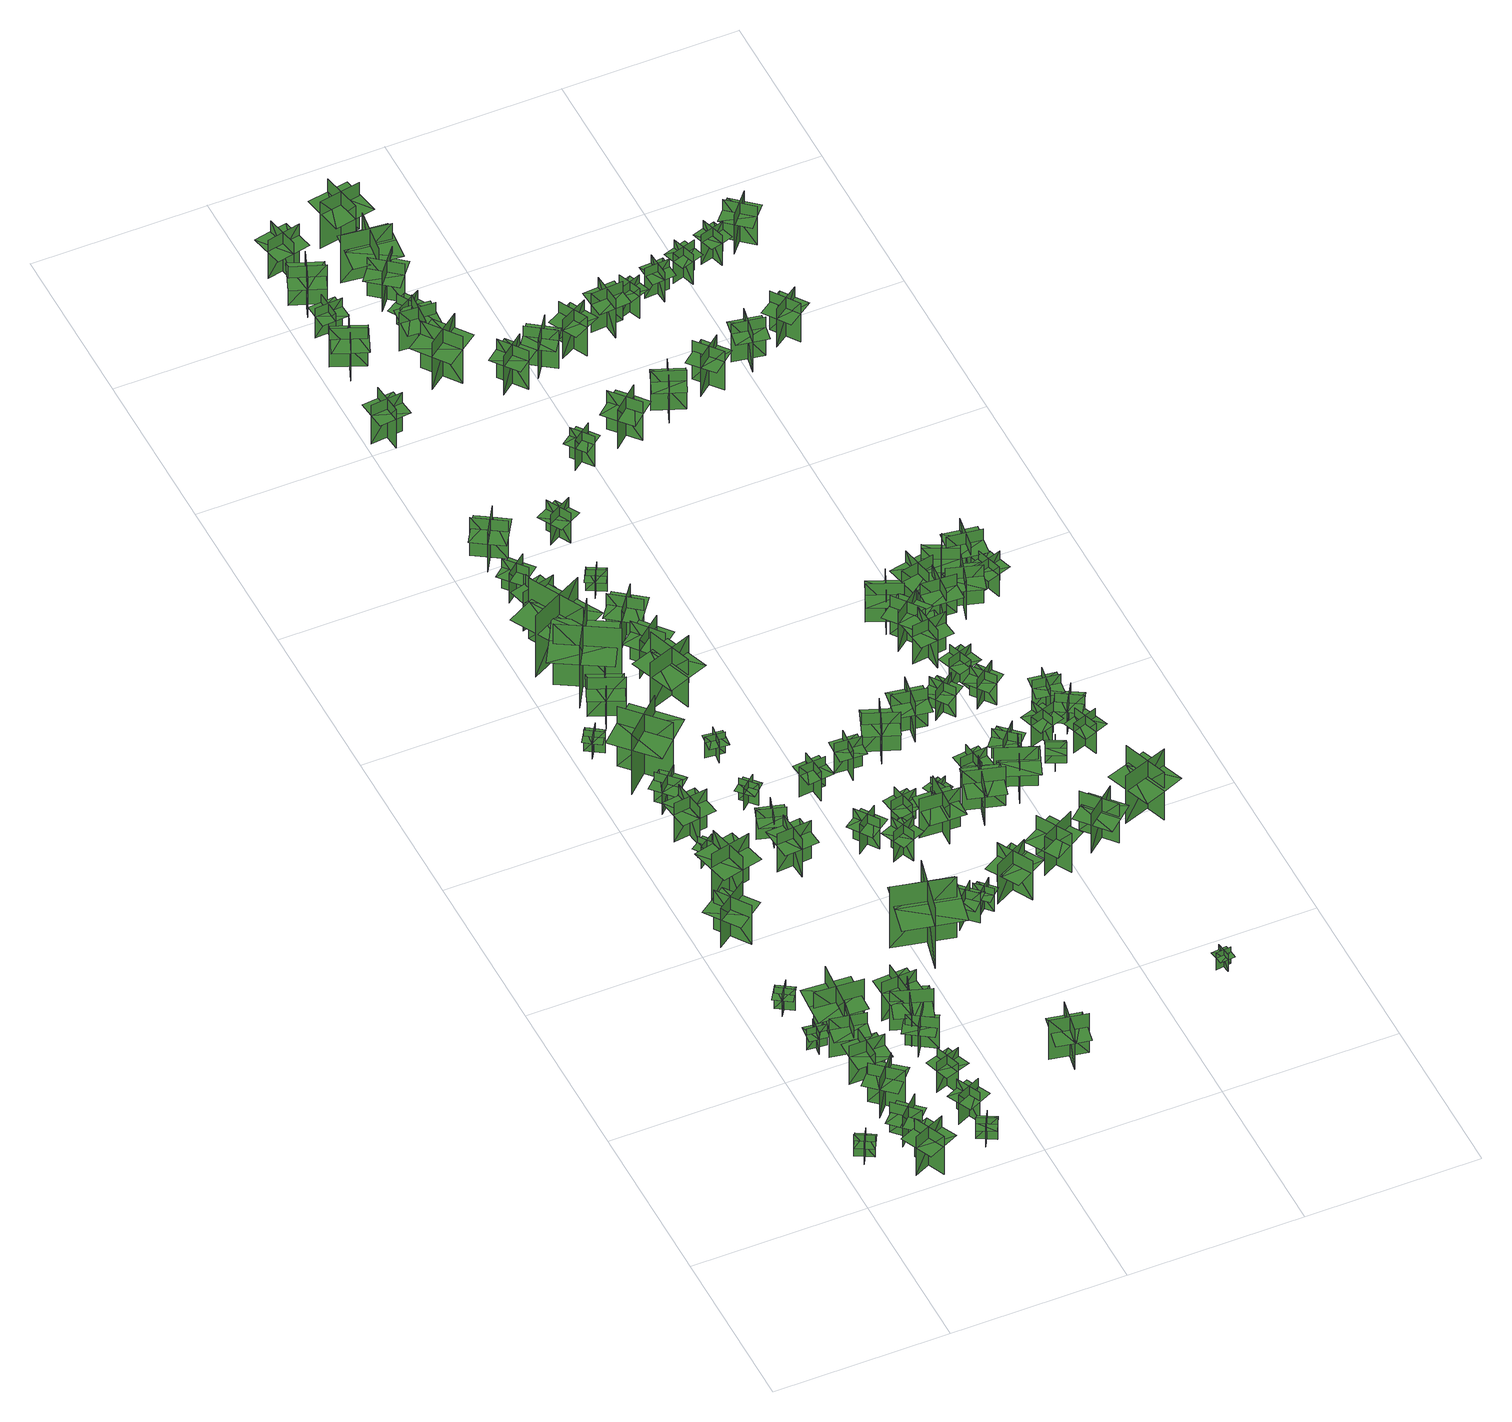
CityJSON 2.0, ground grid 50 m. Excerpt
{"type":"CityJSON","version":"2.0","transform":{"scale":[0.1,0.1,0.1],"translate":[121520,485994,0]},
"CityObjects":{
"tree1":{"type":"SolitaryVegetationObject","geometry":[{"type":"MultiSurface","lod":"1","boundaries":[[[0,1,2]],[[0,2,3]],[[4,5,6]],[[4,6,7]],[[8,9,10]],[[8,10,11]],[[8,11,12]],[[8,12,13]]]}]},
"tree2":{"type":"SolitaryVegetationObject","geometry":[{"type":"MultiSurface","lod":"1","boundaries":[[[14,15,16]],[[14,16,17]],[[18,19,20]],[[18,20,21]],[[22,23,24]],[[22,24,25]],[[22,25,26]],[[22,26,27]]]}]},
"tree3":{"type":"SolitaryVegetationObject","geometry":[{"type":"MultiSurface","lod":"1","boundaries":[[[28,29,30]],[[28,30,31]],[[32,33,34]],[[32,34,35]],[[36,37,38]],[[36,38,39]],[[36,39,40]],[[36,40,41]]]}]},
"tree4":{"type":"SolitaryVegetationObject","geometry":[{"type":"MultiSurface","lod":"1","boundaries":[[[42,43,44]],[[42,44,45]],[[46,47,48]],[[46,48,49]],[[50,51,52]],[[50,52,53]],[[50,53,54]],[[50,54,55]]]}]},
"tree5":{"type":"SolitaryVegetationObject","geometry":[{"type":"MultiSurface","lod":"1","boundaries":[[[56,57,58]],[[56,58,59]],[[60,61,62]],[[60,62,63]],[[64,65,66]],[[64,66,67]],[[64,67,68]],[[64,68,69]]]}]},
"tree6":{"type":"SolitaryVegetationObject","geometry":[{"type":"MultiSurface","lod":"1","boundaries":[[[70,71,72]],[[70,72,73]],[[74,75,76]],[[74,76,77]],[[78,79,80]],[[78,80,81]],[[78,81,82]],[[78,82,83]]]}]},
"tree7":{"type":"SolitaryVegetationObject","geometry":[{"type":"MultiSurface","lod":"1","boundaries":[[[84,85,86]],[[84,86,87]],[[88,89,90]],[[88,90,91]],[[92,93,94]],[[92,94,95]],[[92,95,96]],[[92,96,97]]]}]},
"tree8":{"type":"SolitaryVegetationObject","geometry":[{"type":"MultiSurface","lod":"1","boundaries":[[[98,99,100]],[[98,100,101]],[[102,103,104]],[[102,104,105]],[[106,107,108]],[[106,108,109]],[[106,109,110]],[[106,110,111]]]}]},
"tree9":{"type":"SolitaryVegetationObject","geometry":[{"type":"MultiSurface","lod":"1","boundaries":[[[112,113,114]],[[112,114,115]],[[116,117,118]],[[116,118,119]],[[120,121,122]],[[120,122,123]],[[120,123,124]],[[120,124,125]]]}]},
"tree10":{"type":"SolitaryVegetationObject","geometry":[{"type":"MultiSurface","lod":"1","boundaries":[[[126,127,128]],[[126,128,129]],[[130,131,132]],[[130,132,133]],[[134,135,136]],[[134,136,137]],[[134,137,138]],[[134,138,139]]]}]},
"tree11":{"type":"SolitaryVegetationObject","geometry":[{"type":"MultiSurface","lod":"1","boundaries":[[[140,141,142]],[[140,142,143]],[[144,145,146]],[[144,146,147]],[[148,149,150]],[[148,150,151]],[[148,151,152]],[[148,152,153]]]}]},
"tree12":{"type":"SolitaryVegetationObject","geometry":[{"type":"MultiSurface","lod":"1","boundaries":[[[154,155,156]],[[154,156,157]],[[158,159,160]],[[158,160,161]],[[162,163,164]],[[162,164,165]],[[162,165,166]],[[162,166,167]]]}]},
"tree13":{"type":"SolitaryVegetationObject","geometry":[{"type":"MultiSurface","lod":"1","boundaries":[[[168,169,170]],[[168,170,171]],[[172,173,174]],[[172,174,175]],[[176,177,178]],[[176,178,179]],[[176,179,180]],[[176,180,181]]]}]},
"tree14":{"type":"SolitaryVegetationObject","geometry":[{"type":"MultiSurface","lod":"1","boundaries":[[[182,183,184]],[[182,184,185]],[[186,187,188]],[[186,188,189]],[[190,191,192]],[[190,192,193]],[[190,193,194]],[[190,194,195]]]}]},
"tree15":{"type":"SolitaryVegetationObject","geometry":[{"type":"MultiSurface","lod":"1","boundaries":[[[196,197,198]],[[196,198,199]],[[200,201,202]],[[200,202,203]],[[204,205,206]],[[204,206,207]],[[204,207,208]],[[204,208,209]]]}]},
"tree16":{"type":"SolitaryVegetationObject","geometry":[{"type":"MultiSurface","lod":"1","boundaries":[[[210,211,212]],[[210,212,213]],[[214,215,216]],[[214,216,217]],[[218,219,220]],[[218,220,221]],[[218,221,222]],[[218,222,223]]]}]},
"tree17":{"type":"SolitaryVegetationObject","geometry":[{"type":"MultiSurface","lod":"1","boundaries":[[[224,225,226]],[[224,226,227]],[[228,229,230]],[[228,230,231]],[[232,233,234]],[[232,234,235]],[[232,235,236]],[[232,236,237]]]}]},
"tree18":{"type":"SolitaryVegetationObject","geometry":[{"type":"MultiSurface","lod":"1","boundaries":[[[238,239,240]],[[238,240,241]],[[242,243,244]],[[242,244,245]],[[246,247,248]],[[246,248,249]],[[246,249,250]],[[246,250,251]]]}]},
"tree19":{"type":"SolitaryVegetationObject","geometry":[{"type":"MultiSurface","lod":"1","boundaries":[[[252,253,254]],[[252,254,255]],[[256,257,258]],[[256,258,259]],[[260,261,262]],[[260,262,263]],[[260,263,264]],[[260,264,265]]]}]},
"tree20":{"type":"SolitaryVegetationObject","geometry":[{"type":"MultiSurface","lod":"1","boundaries":[[[266,267,268]],[[266,268,269]],[[270,271,272]],[[270,272,273]],[[274,275,276]],[[274,276,277]],[[274,277,278]],[[274,278,279]]]}]},
"tree21":{"type":"SolitaryVegetationObject","geometry":[{"type":"MultiSurface","lod":"1","boundaries":[[[280,281,282]],[[280,282,283]],[[284,285,286]],[[284,286,287]],[[288,289,290]],[[288,290,291]],[[288,291,292]],[[288,292,293]]]}]},
"tree22":{"type":"SolitaryVegetationObject","geometry":[{"type":"MultiSurface","lod":"1","boundaries":[[[294,295,296]],[[294,296,297]],[[298,299,300]],[[298,300,301]],[[302,303,304]],[[302,304,305]],[[302,305,306]],[[302,306,307]]]}]},
"tree23":{"type":"SolitaryVegetationObject","geometry":[{"type":"MultiSurface","lod":"1","boundaries":[[[308,309,310]],[[308,310,311]],[[312,313,314]],[[312,314,315]],[[316,317,318]],[[316,318,319]],[[316,319,320]],[[316,320,321]]]}]},
"tree24":{"type":"SolitaryVegetationObject","geometry":[{"type":"MultiSurface","lod":"1","boundaries":[[[322,323,324]],[[322,324,325]],[[326,327,328]],[[326,328,329]],[[330,331,332]],[[330,332,333]],[[330,333,334]],[[330,334,335]]]}]},
"tree25":{"type":"SolitaryVegetationObject","geometry":[{"type":"MultiSurface","lod":"1","boundaries":[[[336,337,338]],[[336,338,339]],[[340,341,342]],[[340,342,343]],[[344,345,346]],[[344,346,347]],[[344,347,348]],[[344,348,349]]]}]},
"tree26":{"type":"SolitaryVegetationObject","geometry":[{"type":"MultiSurface","lod":"1","boundaries":[[[350,351,352]],[[350,352,353]],[[354,355,356]],[[354,356,357]],[[358,359,360]],[[358,360,361]],[[358,361,362]],[[358,362,363]]]}]},
"tree27":{"type":"SolitaryVegetationObject","geometry":[{"type":"MultiSurface","lod":"1","boundaries":[[[364,365,366]],[[364,366,367]],[[368,369,370]],[[368,370,371]],[[372,373,374]],[[372,374,375]],[[372,375,376]],[[372,376,377]]]}]},
"tree28":{"type":"SolitaryVegetationObject","geometry":[{"type":"MultiSurface","lod":"1","boundaries":[[[378,379,380]],[[378,380,381]],[[382,383,384]],[[382,384,385]],[[386,387,388]],[[386,388,389]],[[386,389,390]],[[386,390,391]]]}]},
"tree29":{"type":"SolitaryVegetationObject","geometry":[{"type":"MultiSurface","lod":"1","boundaries":[[[392,393,394]],[[392,394,395]],[[396,397,398]],[[396,398,399]],[[400,401,402]],[[400,402,403]],[[400,403,404]],[[400,404,405]]]}]},
"tree30":{"type":"SolitaryVegetationObject","geometry":[{"type":"MultiSurface","lod":"1","boundaries":[[[406,407,408]],[[406,408,409]],[[410,411,412]],[[410,412,413]],[[414,415,416]],[[414,416,417]],[[414,415,418]],[[414,418,419]]]}]},
"tree31":{"type":"SolitaryVegetationObject","geometry":[{"type":"MultiSurface","lod":"1","boundaries":[[[420,421,422]],[[420,422,423]],[[424,425,426]],[[424,426,427]],[[428,429,430]],[[428,430,431]],[[428,431,432]],[[428,432,433]]]}]},
"tree32":{"type":"SolitaryVegetationObject","geometry":[{"type":"MultiSurface","lod":"1","boundaries":[[[434,435,436]],[[434,436,437]],[[438,439,440]],[[438,440,441]],[[442,443,444]],[[442,444,445]],[[442,445,446]],[[442,446,447]]]}]},
"tree33":{"type":"SolitaryVegetationObject","geometry":[{"type":"MultiSurface","lod":"1","boundaries":[[[448,449,450]],[[448,450,451]],[[452,453,454]],[[452,454,455]],[[456,457,458]],[[456,458,459]],[[456,459,460]],[[456,460,461]]]}]},
"tree34":{"type":"SolitaryVegetationObject","geometry":[{"type":"MultiSurface","lod":"1","boundaries":[[[462,463,464]],[[462,464,465]],[[466,467,468]],[[466,468,469]],[[470,471,472]],[[470,472,473]],[[470,473,474]],[[470,474,475]]]}]},
"tree35":{"type":"SolitaryVegetationObject","geometry":[{"type":"MultiSurface","lod":"1","boundaries":[[[476,477,478]],[[476,478,479]],[[480,481,482]],[[480,482,483]],[[484,485,486]],[[484,486,487]],[[484,487,488]],[[484,488,489]]]}]},
"tree36":{"type":"SolitaryVegetationObject","geometry":[{"type":"MultiSurface","lod":"1","boundaries":[[[490,491,492]],[[490,492,493]],[[494,495,496]],[[494,496,497]],[[498,499,500]],[[498,500,501]],[[498,501,502]],[[498,502,503]]]}]},
"tree37":{"type":"SolitaryVegetationObject","geometry":[{"type":"MultiSurface","lod":"1","boundaries":[[[504,505,506]],[[504,506,507]],[[508,509,510]],[[508,510,511]],[[512,513,514]],[[512,514,515]],[[512,515,516]],[[512,516,517]]]}]},
"tree38":{"type":"SolitaryVegetationObject","geometry":[{"type":"MultiSurface","lod":"1","boundaries":[[[518,519,520]],[[518,520,521]],[[522,523,524]],[[522,524,525]],[[526,527,528]],[[526,528,529]],[[526,529,530]],[[526,530,531]]]}]},
"tree39":{"type":"SolitaryVegetationObject","geometry":[{"type":"MultiSurface","lod":"1","boundaries":[[[532,533,534]],[[532,534,535]],[[536,537,538]],[[536,538,539]],[[540,541,542]],[[540,542,543]],[[540,543,544]],[[540,544,545]]]}]},
"tree40":{"type":"SolitaryVegetationObject","geometry":[{"type":"MultiSurface","lod":"1","boundaries":[[[546,547,548]],[[546,548,549]],[[550,551,552]],[[550,552,553]],[[554,555,556]],[[554,556,557]],[[554,557,558]],[[554,558,559]]]}]},
"tree41":{"type":"SolitaryVegetationObject","geometry":[{"type":"MultiSurface","lod":"1","boundaries":[[[560,561,562]],[[560,562,563]],[[564,565,566]],[[564,566,567]],[[568,569,570]],[[568,570,571]],[[568,571,572]],[[568,572,573]]]}]},
"tree42":{"type":"SolitaryVegetationObject","geometry":[{"type":"MultiSurface","lod":"1","boundaries":[[[574,575,576]],[[574,576,577]],[[578,579,580]],[[578,580,581]],[[582,583,584]],[[582,584,585]],[[582,585,586]],[[582,586,587]]]}]},
"tree43":{"type":"SolitaryVegetationObject","geometry":[{"type":"MultiSurface","lod":"1","boundaries":[[[588,589,590]],[[588,590,591]],[[592,593,594]],[[592,594,595]],[[596,597,598]],[[596,598,599]],[[596,599,600]],[[596,600,601]]]}]},
"tree44":{"type":"SolitaryVegetationObject","geometry":[{"type":"MultiSurface","lod":"1","boundaries":[[[602,603,604]],[[602,604,605]],[[606,607,608]],[[606,608,609]],[[610,611,612]],[[610,612,613]],[[610,613,614]],[[610,614,615]]]}]},
"tree45":{"type":"SolitaryVegetationObject","geometry":[{"type":"MultiSurface","lod":"1","boundaries":[[[616,617,618]],[[616,618,619]],[[620,621,622]],[[620,622,623]],[[624,625,626]],[[624,626,627]],[[624,627,628]],[[624,628,629]]]}]},
"tree46":{"type":"SolitaryVegetationObject","geometry":[{"type":"MultiSurface","lod":"1","boundaries":[[[630,631,632]],[[630,632,633]],[[634,635,636]],[[634,636,637]],[[638,639,640]],[[638,640,641]],[[638,641,642]],[[638,642,643]]]}]},
"tree47":{"type":"SolitaryVegetationObject","geometry":[{"type":"MultiSurface","lod":"1","boundaries":[[[644,645,646]],[[644,646,647]],[[648,649,650]],[[648,650,651]],[[652,653,654]],[[652,654,655]],[[652,655,656]],[[652,656,657]]]}]},
"tree48":{"type":"SolitaryVegetationObject","geometry":[{"type":"MultiSurface","lod":"1","boundaries":[[[658,659,660]],[[658,660,661]],[[662,663,664]],[[662,664,665]],[[666,667,668]],[[666,668,669]],[[666,669,670]],[[666,670,671]]]}]},
"tree49":{"type":"SolitaryVegetationObject","geometry":[{"type":"MultiSurface","lod":"1","boundaries":[[[672,673,674]],[[672,674,675]],[[676,677,678]],[[676,678,679]],[[680,681,682]],[[680,682,683]],[[680,683,684]],[[680,684,685]]]}]},
"tree50":{"type":"SolitaryVegetationObject","geometry":[{"type":"MultiSurface","lod":"1","boundaries":[[[686,687,688]],[[686,688,689]],[[690,691,692]],[[690,692,693]],[[694,695,696]],[[694,696,697]],[[694,697,698]],[[694,698,699]]]}]},
"tree51":{"type":"SolitaryVegetationObject","geometry":[{"type":"MultiSurface","lod":"1","boundaries":[[[700,701,702]],[[700,702,703]],[[704,705,706]],[[704,706,707]],[[708,709,710]],[[708,710,711]],[[708,711,712]],[[708,712,713]]]}]},
"tree52":{"type":"SolitaryVegetationObject","geometry":[{"type":"MultiSurface","lod":"1","boundaries":[[[714,715,716]],[[714,716,717]],[[718,719,720]],[[718,720,721]],[[722,723,724]],[[722,724,725]],[[722,725,726]],[[722,726,727]]]}]},
"tree53":{"type":"SolitaryVegetationObject","geometry":[{"type":"MultiSurface","lod":"1","boundaries":[[[728,729,730]],[[728,730,731]],[[732,733,734]],[[732,734,735]],[[736,737,738]],[[736,738,739]],[[736,739,740]],[[736,740,741]]]}]},
"tree54":{"type":"SolitaryVegetationObject","geometry":[{"type":"MultiSurface","lod":"1","boundaries":[[[742,743,744]],[[742,744,745]],[[746,747,748]],[[746,748,749]],[[750,751,752]],[[750,752,753]],[[750,753,754]],[[750,754,755]]]}]},
"tree55":{"type":"SolitaryVegetationObject","geometry":[{"type":"MultiSurface","lod":"1","boundaries":[[[756,757,758]],[[756,758,759]],[[760,761,762]],[[760,762,763]],[[764,765,766]],[[764,766,767]],[[764,767,768]],[[764,768,769]]]}]},
"tree56":{"type":"SolitaryVegetationObject","geometry":[{"type":"MultiSurface","lod":"1","boundaries":[[[770,771,772]],[[770,772,773]],[[774,775,776]],[[774,776,777]],[[778,779,780]],[[778,780,781]],[[778,781,782]],[[778,782,783]]]}]},
"tree57":{"type":"SolitaryVegetationObject","geometry":[{"type":"MultiSurface","lod":"1","boundaries":[[[784,785,786]],[[784,786,787]],[[788,789,790]],[[788,790,791]],[[792,793,794]],[[792,794,795]],[[792,795,796]],[[792,796,797]]]}]},
"tree58":{"type":"SolitaryVegetationObject","geometry":[{"type":"MultiSurface","lod":"1","boundaries":[[[798,799,800]],[[798,800,801]],[[802,803,804]],[[802,804,805]],[[806,807,808]],[[806,808,809]],[[806,809,810]],[[806,810,811]]]}]},
"tree59":{"type":"SolitaryVegetationObject","geometry":[{"type":"MultiSurface","lod":"1","boundaries":[[[812,813,814]],[[812,814,815]],[[816,817,818]],[[816,818,819]],[[820,821,822]],[[820,822,823]],[[820,823,824]],[[820,824,825]]]}]},
"tree60":{"type":"SolitaryVegetationObject","geometry":[{"type":"MultiSurface","lod":"1","boundaries":[[[826,827,828]],[[826,828,829]],[[830,831,832]],[[830,832,833]],[[834,835,836]],[[834,836,837]],[[834,837,838]],[[834,838,839]]]}]},
"tree61":{"type":"SolitaryVegetationObject","geometry":[{"type":"MultiSurface","lod":"1","boundaries":[[[840,841,842]],[[840,842,843]],[[844,845,846]],[[844,846,847]],[[848,849,850]],[[848,850,851]],[[848,851,852]],[[848,852,853]]]}]},
"tree62":{"type":"SolitaryVegetationObject","geometry":[{"type":"MultiSurface","lod":"1","boundaries":[[[854,855,856]],[[854,856,857]],[[858,859,860]],[[858,860,861]],[[862,863,864]],[[862,864,865]],[[862,865,866]],[[862,866,867]]]}]},
"tree63":{"type":"SolitaryVegetationObject","geometry":[{"type":"MultiSurface","lod":"1","boundaries":[[[868,869,870]],[[868,870,871]],[[872,873,874]],[[872,874,875]],[[876,877,878]],[[876,878,879]],[[876,879,880]],[[876,880,881]]]}]},
"tree64":{"type":"SolitaryVegetationObject","geometry":[{"type":"MultiSurface","lod":"1","boundaries":[[[882,883,884]],[[882,884,885]],[[886,887,888]],[[886,888,889]],[[890,891,892]],[[890,892,893]],[[890,893,894]],[[890,894,895]]]}]},
"tree65":{"type":"SolitaryVegetationObject","geometry":[{"type":"MultiSurface","lod":"1","boundaries":[[[896,897,898]],[[896,898,899]],[[900,901,902]],[[900,902,903]],[[904,905,906]],[[904,906,907]],[[904,907,908]],[[904,908,909]]]}]},
"tree66":{"type":"SolitaryVegetationObject","geometry":[{"type":"MultiSurface","lod":"1","boundaries":[[[910,911,912]],[[910,912,913]],[[914,915,916]],[[914,916,917]],[[918,919,920]],[[918,920,921]],[[918,921,922]],[[918,922,923]]]}]},
"tree67":{"type":"SolitaryVegetationObject","geometry":[{"type":"MultiSurface","lod":"1","boundaries":[[[924,925,926]],[[924,926,927]],[[928,929,930]],[[928,930,931]],[[932,933,934]],[[932,934,935]],[[932,935,936]],[[932,936,937]]]}]},
"tree68":{"type":"SolitaryVegetationObject","geometry":[{"type":"MultiSurface","lod":"1","boundaries":[[[938,939,940]],[[938,940,941]],[[942,943,944]],[[942,944,945]],[[946,947,948]],[[946,948,949]],[[946,949,950]],[[946,950,951]]]}]},
"tree69":{"type":"SolitaryVegetationObject","geometry":[{"type":"MultiSurface","lod":"1","boundaries":[[[952,953,954]],[[952,954,955]],[[956,957,958]],[[956,958,959]],[[960,961,962]],[[960,962,963]],[[960,963,964]],[[960,964,965]]]}]},
"tree70":{"type":"SolitaryVegetationObject","geometry":[{"type":"MultiSurface","lod":"1","boundaries":[[[966,967,968]],[[966,968,969]],[[970,971,972]],[[970,972,973]],[[974,975,976]],[[974,976,977]],[[974,977,978]],[[974,978,979]]]}]},
"tree71":{"type":"SolitaryVegetationObject","geometry":[{"type":"MultiSurface","lod":"1","boundaries":[[[980,981,982]],[[980,982,983]],[[984,985,986]],[[984,986,987]],[[988,989,990]],[[988,990,991]],[[988,991,992]],[[988,992,993]]]}]},
"tree72":{"type":"SolitaryVegetationObject","geometry":[{"type":"MultiSurface","lod":"1","boundaries":[[[994,995,996]],[[994,996,997]],[[998,999,1000]],[[998,1000,1001]],[[1002,1003,1004]],[[1002,1004,1005]],[[1002,1005,1006]],[[1002,1006,1007]]]}]},
"tree73":{"type":"SolitaryVegetationObject","geometry":[{"type":"MultiSurface","lod":"1","boundaries":[[[1008,1009,1010]],[[1008,1010,1011]],[[1012,1013,1014]],[[1012,1014,1015]],[[1016,1017,1018]],[[1016,1018,1019]],[[1016,1019,1020]],[[1016,1020,1021]]]}]},
"tree74":{"type":"SolitaryVegetationObject","geometry":[{"type":"MultiSurface","lod":"1","boundaries":[[[1022,1023,1024]],[[1022,1024,1025]],[[1026,1027,1028]],[[1026,1028,1029]],[[1030,1031,1032]],[[1030,1032,1033]],[[1030,1033,1034]],[[1030,1034,1035]]]}]},
"tree75":{"type":"SolitaryVegetationObject","geometry":[{"type":"MultiSurface","lod":"1","boundaries":[[[1036,1037,1038]],[[1036,1038,1039]],[[1040,1041,1042]],[[1040,1042,1043]],[[1044,1045,1046]],[[1044,1046,1047]],[[1044,1047,1048]],[[1044,1048,1049]]]}]},
"tree76":{"type":"SolitaryVegetationObject","geometry":[{"type":"MultiSurface","lod":"1","boundaries":[[[1050,1051,1052]],[[1050,1052,1053]],[[1054,1055,1056]],[[1054,1056,1057]],[[1058,1059,1060]],[[1058,1060,1061]],[[1058,1061,1062]],[[1058,1062,1063]]]}]},
"tree77":{"type":"SolitaryVegetationObject","geometry":[{"type":"MultiSurface","lod":"1","boundaries":[[[1064,1065,1066]],[[1064,1066,1067]],[[1068,1069,1070]],[[1068,1070,1071]],[[1072,1073,1074]],[[1072,1074,1075]],[[1072,1075,1076]],[[1072,1076,1077]]]}]},
"tree78":{"type":"SolitaryVegetationObject","geometry":[{"type":"MultiSurface","lod":"1","boundaries":[[[1078,1079,1080]],[[1078,1080,1081]],[[1082,1083,1084]],[[1082,1084,1085]],[[1086,1087,1088]],[[1086,1088,1089]],[[1086,1089,1090]],[[1086,1090,1091]]]}]},
"tree79":{"type":"SolitaryVegetationObject","geometry":[{"type":"MultiSurface","lod":"1","boundaries":[[[1092,1093,1094]],[[1092,1094,1095]],[[1096,1097,1098]],[[1096,1098,1099]],[[1100,1101,1102]],[[1100,1102,1103]],[[1100,1103,1104]],[[1100,1104,1105]]]}]},
"tree80":{"type":"SolitaryVegetationObject","geometry":[{"type":"MultiSurface","lod":"1","boundaries":[[[1106,1107,1108]],[[1106,1108,1109]],[[1110,1111,1112]],[[1110,1112,1113]],[[1114,1115,1116]],[[1114,1116,1117]],[[1114,1117,1118]],[[1114,1118,1119]]]}]},
"tree81":{"type":"SolitaryVegetationObject","geometry":[{"type":"MultiSurface","lod":"1","boundaries":[[[1120,1121,1122]],[[1120,1122,1123]],[[1124,1125,1126]],[[1124,1126,1127]],[[1128,1129,1130]],[[1128,1130,1131]],[[1128,1131,1132]],[[1128,1132,1133]]]}]},
"tree82":{"type":"SolitaryVegetationObject","geometry":[{"type":"MultiSurface","lod":"1","boundaries":[[[1134,1135,1136]],[[1134,1136,1137]],[[1138,1139,1140]],[[1138,1140,1141]],[[1142,1143,1144]],[[1142,1144,1145]],[[1142,1145,1146]],[[1142,1146,1147]]]}]},
"tree83":{"type":"SolitaryVegetationObject","geometry":[{"type":"MultiSurface","lod":"1","boundaries":[[[1148,1149,1150]],[[1148,1150,1151]],[[1152,1153,1154]],[[1152,1154,1155]],[[1156,1157,1158]],[[1156,1158,1159]],[[1156,1159,1160]],[[1156,1160,1161]]]}]},
"tree84":{"type":"SolitaryVegetationObject","geometry":[{"type":"MultiSurface","lod":"1","boundaries":[[[1162,1163,1164]],[[1162,1164,1165]],[[1166,1167,1168]],[[1166,1168,1169]],[[1170,1171,1172]],[[1170,1172,1173]],[[1170,1173,1174]],[[1170,1174,1175]]]}]},
"tree85":{"type":"SolitaryVegetationObject","geometry":[{"type":"MultiSurface","lod":"1","boundaries":[[[1176,1177,1178]],[[1176,1178,1179]],[[1180,1181,1182]],[[1180,1182,1183]],[[1184,1185,1186]],[[1184,1186,1187]],[[1184,1187,1188]],[[1184,1188,1189]]]}]},
"tree86":{"type":"SolitaryVegetationObject","geometry":[{"type":"MultiSurface","lod":"1","boundaries":[[[1190,1191,1192]],[[1190,1192,1193]],[[1194,1195,1196]],[[1194,1196,1197]],[[1198,1199,1200]],[[1198,1200,1201]],[[1198,1201,1202]],[[1198,1202,1203]]]}]},
"tree87":{"type":"SolitaryVegetationObject","geometry":[{"type":"MultiSurface","lod":"1","boundaries":[[[1204,1205,1206]],[[1204,1206,1207]],[[1208,1209,1210]],[[1208,1210,1211]],[[1212,1213,1214]],[[1212,1214,1215]],[[1212,1215,1216]],[[1212,1216,1217]]]}]},
"tree88":{"type":"SolitaryVegetationObject","geometry":[{"type":"MultiSurface","lod":"1","boundaries":[[[1218,1219,1220]],[[1218,1220,1221]],[[1222,1223,1224]],[[1222,1224,1225]],[[1226,1227,1228]],[[1226,1228,1229]],[[1226,1229,1230]],[[1226,1230,1231]]]}]},
"tree89":{"type":"SolitaryVegetationObject","geometry":[{"type":"MultiSurface","lod":"1","boundaries":[[[1232,1233,1234]],[[1232,1234,1235]],[[1236,1237,1238]],[[1236,1238,1239]],[[1240,1241,1242]],[[1240,1242,1243]],[[1240,1243,1244]],[[1240,1244,1245]]]}]},
"tree90":{"type":"SolitaryVegetationObject","geometry":[{"type":"MultiSurface","lod":"1","boundaries":[[[1246,1247,1248]],[[1246,1248,1249]],[[1250,1251,1252]],[[1250,1252,1253]],[[1254,1255,1256]],[[1254,1256,1257]],[[1254,1257,1258]],[[1254,1258,1259]]]}]},
"tree91":{"type":"SolitaryVegetationObject","geometry":[{"type":"MultiSurface","lod":"1","boundaries":[[[1260,1261,1262]],[[1260,1262,1263]],[[1264,1265,1266]],[[1264,1266,1267]],[[1268,1269,1270]],[[1268,1270,1271]],[[1268,1271,1272]],[[1268,1272,1273]]]}]},
"tree92":{"type":"SolitaryVegetationObject","geometry":[{"type":"MultiSurface","lod":"1","boundaries":[[[1274,1275,1276]],[[1274,1276,1277]],[[1278,1279,1280]],[[1278,1280,1281]],[[1282,1283,1284]],[[1282,1284,1285]],[[1282,1285,1286]],[[1282,1286,1287]]]}]},
"tree93":{"type":"SolitaryVegetationObject","geometry":[{"type":"MultiSurface","lod":"1","boundaries":[[[1288,1289,1290]],[[1288,1290,1291]],[[1292,1293,1294]],[[1292,1294,1295]],[[1296,1297,1298]],[[1296,1298,1299]],[[1296,1299,1300]],[[1296,1300,1301]]]}]},
"tree94":{"type":"SolitaryVegetationObject","geometry":[{"type":"MultiSurface","lod":"1","boundaries":[[[1302,1303,1304]],[[1302,1304,1305]],[[1306,1307,1308]],[[1306,1308,1309]],[[1310,1311,1312]],[[1310,1312,1313]],[[1310,1313,1314]],[[1310,1314,1315]]]}]},
"tree95":{"type":"SolitaryVegetationObject","geometry":[{"type":"MultiSurface","lod":"1","boundaries":[[[1316,1317,1318]],[[1316,1318,1319]],[[1320,1321,1322]],[[1320,1322,1323]],[[1324,1325,1326]],[[1324,1326,1327]],[[1324,1327,1328]],[[1324,1328,1329]]]}]},
"tree96":{"type":"SolitaryVegetationObject","geometry":[{"type":"MultiSurface","lod":"1","boundaries":[[[1330,1331,1332]],[[1330,1332,1333]],[[1334,1335,1336]],[[1334,1336,1337]],[[1338,1339,1340]],[[1338,1340,1341]],[[1338,1341,1342]],[[1338,1342,1343]]]}]},
"tree97":{"type":"SolitaryVegetationObject","geometry":[{"type":"MultiSurface","lod":"1","boundaries":[[[1344,1345,1346]],[[1344,1346,1347]],[[1348,1349,1350]],[[1348,1350,1351]],[[1352,1353,1354]],[[1352,1354,1355]],[[1352,1355,1356]],[[1352,1356,1357]]]}]},
"tree98":{"type":"SolitaryVegetationObject","geometry":[{"type":"MultiSurface","lod":"1","boundaries":[[[1358,1359,1360]],[[1358,1360,1361]],[[1362,1363,1364]],[[1362,1364,1365]],[[1366,1367,1368]],[[1366,1368,1369]],[[1366,1369,1370]],[[1366,1370,1371]]]}]},
"tree99":{"type":"SolitaryVegetationObject","geometry":[{"type":"MultiSurface","lod":"1","boundaries":[[[1372,1373,1374]],[[1372,1374,1375]],[[1376,1377,1378]],[[1376,1378,1379]],[[1380,1381,1382]],[[1380,1382,1383]],[[1380,1383,1384]],[[1380,1384,1385]]]}]},
"tree100":{"type":"SolitaryVegetationObject","geometry":[{"type":"MultiSurface","lod":"1","boundaries":[[[1386,1387,1388]],[[1386,1388,1389]],[[1390,1391,1392]],[[1390,1392,1393]],[[1394,1395,1396]],[[1394,1396,1397]],[[1394,1397,1398]],[[1394,1398,1399]]]}]},
"tree101":{"type":"SolitaryVegetationObject","geometry":[{"type":"MultiSurface","lod":"1","boundaries":[[[1400,1401,1402]],[[1400,1402,1403]],[[1404,1405,1406]],[[1404,1406,1407]],[[1408,1409,1410]],[[1408,1410,1411]],[[1408,1411,1412]],[[1408,1412,1413]]]}]},
"tree102":{"type":"SolitaryVegetationObject","geometry":[{"type":"MultiSurface","lod":"1","boundaries":[[[1414,1415,1416]],[[1414,1416,1417]],[[1418,1419,1420]],[[1418,1420,1421]],[[1422,1423,1424]],[[1422,1424,1425]],[[1422,1425,1426]],[[1422,1426,1427]]]}]},
"tree103":{"type":"SolitaryVegetationObject","geometry":[{"type":"MultiSurface","lod":"1","boundaries":[[[1428,1429,1430]],[[1428,1430,1431]],[[1432,1433,1434]],[[1432,1434,1435]],[[1436,1437,1438]],[[1436,1438,1439]],[[1436,1439,1440]],[[1436,1440,1441]]]}]}
},
"vertices":[
[92,152,13],[44,179,13],[44,179,90],[92,152,90],[82,188,13],[56,139,13],[56,139,90],[82,188,90],[82,188,69],[58,201,69],[32,153,69],[56,139,69],[80,126,69],[107,174,69],
[186,115,8],[228,24,8],[228,24,146],[186,115,146],[162,52,8],[253,94,8],[253,94,146],[162,52,146],[162,52,107],[183,7,107],[274,49,107],[253,94,107],[232,139,107],[141,98,107],
[236,221,8],[174,160,8],[174,160,118],[236,221,118],[166,222,8],[228,159,8],[228,159,118],[166,222,118],[228,222,82],[199,251,82],[137,188,82],[166,159,82],[195,131,82],[257,194,82],
[95,574,16],[150,568,16],[150,568,93],[95,574,93],[117,545,16],[124,600,16],[124,600,93],[117,545,93],[117,545,71],[145,542,71],[151,597,71],[124,600,71],[96,603,71],[90,548,71],
[162,346,8],[236,280,8],[236,280,147],[162,346,147],[165,280,8],[232,354,8],[232,354,147],[165,280,147],[165,280,108],[202,247,108],[269,321,108],[232,354,108],[195,388,108],[128,313,108],
[192,468,9],[193,369,9],[193,369,148],[192,468,148],[145,421,9],[245,422,9],[245,422,148],[145,421,148],[145,421,109],[146,371,109],[246,373,109],[245,422,109],[244,472,109],[144,470,109],
[83,745,17],[129,714,17],[129,714,94],[83,745,94],[90,709,17],[120,755,17],[120,755,94],[90,709,94],[90,709,73],[113,694,73],[143,740,73],[120,755,73],[97,770,73],[67,724,73],
[181,472,13],[200,570,13],[200,570,152],[181,472,152],[236,509,13],[138,528,13],[138,528,152],[236,509,152],[236,509,113],[245,558,113],[148,577,113],[138,528,113],[129,479,113],[226,460,113],
[265,589,15],[127,600,15],[127,600,187],[265,589,187],[194,673,15],[183,535,15],[183,535,187],[194,673,187],[257,600,131],[261,664,131],[123,672,131],[119,608,131],[115,544,131],[254,536,131],
[129,979,17],[64,1071,17],[64,1071,158],[129,979,158],[145,1067,17],[52,1002,17],[52,1002,158],[145,1067,158],[131,989,112],[174,1020,112],[107,1111,112],[65,1081,112],[23,1050,112],[89,958,112],
[392,118,8],[366,69,8],[366,69,85],[392,118,85],[356,108,8],[405,82,8],[405,82,85],[356,108,85],[356,108,64],[344,83,64],[392,57,64],[405,82,64],[418,106,64],[369,132,64],
[390,157,9],[357,226,9],[357,226,116],[390,157,116],[408,205,9],[338,172,9],[338,172,116],[408,205,116],[408,205,86],[391,240,86],[321,207,86],[338,172,86],[355,137,86],[425,170,86],
[359,350,7],[384,276,7],[384,276,115],[359,350,115],[336,303,7],[409,328,7],[409,328,115],[336,303,115],[336,303,85],[348,267,85],[422,291,85],[409,328,85],[397,365,85],[324,340,85],
[408,442,9],[335,491,9],[335,491,119],[408,442,119],[395,510,9],[346,437,9],[346,437,119],[395,510,119],[407,450,83],[429,484,83],[356,532,83],[333,498,83],[311,464,83],[385,416,83],
[105,1170,11],[223,1198,11],[223,1198,180],[105,1170,180],[173,1127,11],[145,1246,11],[145,1246,180],[173,1127,180],[173,1127,133],[232,1141,133],[205,1259,133],[145,1246,133],[86,1232,133],[114,1113,133],
[346,477,10],[384,584,10],[384,584,151],[346,477,151],[427,516,10],[320,554,10],[320,554,151],[427,516,151],[356,481,106],[405,464,106],[441,572,106],[392,588,106],[342,605,106],[306,498,106],
[359,638,15],[364,539,15],[364,539,154],[359,638,154],[314,589,15],[414,594,15],[414,594,154],[314,589,154],[314,589,115],[317,540,115],[416,545,115],[414,594,115],[411,644,115],[312,639,115],
[174,1318,13],[129,1286,13],[129,1286,90],[174,1318,90],[138,1325,13],[170,1280,13],[170,1280,90],[138,1325,90],[138,1325,68],[115,1309,68],[147,1264,68],[170,1280,68],[193,1296,68],[160,1341,68],
[109,1405,9],[207,1418,9],[207,1418,148],[109,1405,148],[162,1364,9],[148,1463,9],[148,1463,148],[162,1364,148],[162,1364,109],[211,1371,109],[197,1470,109],[148,1463,109],[98,1456,109],[112,1358,109],
[32,1790,21],[79,1760,21],[79,1760,98],[32,1790,98],[40,1754,21],[70,1800,21],[70,1800,98],[40,1754,98],[40,1754,77],[63,1739,77],[93,1785,77],[70,1800,77],[47,1815,77],[17,1769,77],
[123,1556,13],[176,1500,13],[176,1500,120],[123,1556,120],[121,1505,13],[178,1558,13],[178,1558,120],[121,1505,120],[121,1505,90],[147,1476,90],[204,1529,90],[178,1558,90],[151,1586,90],[95,1533,90],
[193,1704,17],[79,1599,17],[79,1599,232],[193,1704,232],[90,1709,17],[195,1595,17],[195,1595,232],[90,1709,232],[90,1709,172],[33,1656,172],[138,1542,172],[195,1595,172],[252,1648,172],[147,1761,172],
[300,1191,14],[399,1199,14],[399,1199,152],[300,1191,152],[350,1148,14],[342,1247,14],[342,1247,152],[350,1148,152],[350,1148,114],[400,1152,114],[391,1251,114],[342,1247,114],[292,1243,114],[301,1144,114],
[95,1903,17],[187,1864,17],[187,1864,156],[95,1903,156],[120,1842,17],[159,1933,17],[159,1933,156],[120,1842,156],[120,1842,117],[166,1822,117],[205,1914,117],[159,1933,117],[113,1953,117],[74,1861,117],
[331,1275,11],[353,1349,11],[353,1349,118],[331,1275,118],[377,1299,11],[302,1322,11],[302,1322,118],[377,1299,118],[377,1299,88],[388,1337,88],[314,1359,88],[302,1322,88],[291,1285,88],[365,1262,88],
[220,1963,9],[68,2052,9],[68,2052,229],[220,1963,229],[185,2098,9],[95,1947,9],[95,1947,229],[185,2098,229],[217,1979,158],[257,2050,158],[104,2137,158],[64,2066,158],[23,1995,158],[177,1908,158],
[84,2233,4],[165,2077,4],[165,2077,224],[84,2233,224],[42,2100,4],[198,2181,4],[198,2181,224],[42,2100,224],[78,2218,153],[7,2179,153],[90,2024,153],[162,2063,153],[233,2102,153],[150,2257,153],
[442,816,20],[613,777,20],[613,777,239],[442,816,239],[516,698,20],[556,869,20],[556,869,239],[516,698,239],[450,802,168],[433,722,168],[605,685,168],[622,765,168],[639,845,168],[467,881,168],
[359,1468,13],[317,1432,13],[317,1432,90],[359,1468,90],[322,1471,13],[359,1429,13],[359,1429,90],[322,1471,90],[322,1471,69],[301,1453,69],[338,1411,69],[359,1429,69],[379,1448,69],[343,1489,69],
[688,222,15],[707,326,15],[707,326,156],[688,222,156],[747,262,15],[643,282,15],[643,282,156],[747,262,156],[691,221,109],[711,325,109],[659,335,109],[639,231,109],[753,317,109],[733,213,109],
[114,2316,10],[141,2220,10],[141,2220,149],[114,2316,149],[81,2259,10],[177,2285,10],[177,2285,149],[81,2259,149],[81,2259,110],[94,2211,110],[190,2237,110],[177,2285,110],[163,2333,110],[68,2307,110],
[359,1634,17],[304,1640,17],[304,1640,94],[359,1634,94],[337,1663,17],[330,1608,17],[330,1608,94],[337,1663,94],[337,1663,73],[309,1666,73],[303,1611,73],[330,1608,73],[358,1605,73],[364,1660,73],
[145,2364,10],[96,2423,10],[96,2423,117],[145,2364,117],[151,2415,10],[91,2366,10],[91,2366,117],[151,2415,117],[151,2415,87],[126,2445,87],[66,2396,87],[91,2366,87],[116,2336,87],[175,2385,87],
[153,2507,14],[69,2560,14],[69,2560,153],[153,2507,153],[139,2572,14],[86,2487,14],[86,2487,153],[139,2572,153],[139,2572,114],[97,2598,114],[44,2514,114],[86,2487,114],[128,2461,114],[181,2545,114],
[297,1953,20],[343,1822,20],[343,1822,192],[297,1953,192],[249,1853,20],[380,1900,20],[380,1900,192],[249,1853,192],[290,1941,136],[230,1919,136],[279,1789,136],[339,1812,136],[399,1834,136],[350,1964,136],
[571,1153,17],[526,1216,17],[526,1216,125],[571,1153,125],[580,1204,17],[517,1159,17],[517,1159,125],[580,1204,125],[580,1204,94],[558,1236,94],[495,1191,94],[517,1159,94],[539,1127,94],[603,1172,94],
[687,856,17],[633,800,17],[633,800,124],[687,856,124],[636,856,17],[691,802,17],[691,802,124],[636,856,124],[636,856,94],[609,828,94],[664,774,94],[691,802,94],[718,829,94],[663,883,94],
[347,1972,13],[285,2049,13],[285,2049,151],[347,1972,151],[354,2038,13],[277,1975,13],[277,1975,151],[354,2038,151],[354,2038,113],[323,2076,113],[246,2014,113],[277,1975,113],[308,1936,113],[386,1999,113],
[541,1418,18],[464,1410,18],[464,1410,125],[541,1418,125],[501,1450,18],[509,1373,18],[509,1373,125],[501,1450,125],[501,1450,95],[462,1446,95],[471,1369,95],[509,1373,95],[548,1378,95],[539,1455,95],
[584,1096,17],[655,1127,17],[655,1127,124],[584,1096,124],[632,1077,17],[601,1148,17],[601,1148,124],[632,1077,124],[632,1077,94],[668,1092,94],[637,1163,94],[601,1148,94],[566,1132,94],[597,1061,94],
[350,2107,9],[272,2168,9],[272,2168,148],[350,2107,148],[342,2173,9],[281,2094,9],[281,2094,148],[342,2173,148],[342,2173,109],[303,2203,109],[242,2125,109],[281,2094,109],[321,2064,109],[382,2142,109],
[51,3078,21],[60,2986,21],[60,2986,160],[51,3078,160],[8,3026,21],[100,3035,21],[100,3035,160],[8,3026,160],[8,3026,124],[13,2982,124],[105,2991,124],[100,3035,124],[96,3079,124],[4,3070,124],
[703,827,16],[746,868,16],[746,868,98],[703,827,98],[742,826,16],[701,868,16],[701,868,98],[742,826,98],[742,826,75],[764,846,75],[723,889,75],[701,868,75],[680,848,75],[721,805,75],
[286,2323,11],[335,2297,11],[335,2297,88],[286,2323,88],[297,2287,11],[323,2336,11],[323,2336,88],[297,2287,88],[297,2287,67],[321,2274,67],[347,2323,67],[323,2336,67],[299,2349,67],[272,2301,67],
[656,1246,13],[671,1170,13],[671,1170,121],[656,1246,121],[627,1203,13],[703,1218,13],[703,1218,121],[627,1203,121],[627,1203,90],[635,1165,90],[711,1180,90],[703,1218,90],[696,1256,90],[620,1241,90],
[617,1477,24],[612,1400,24],[612,1400,132],[617,1477,132],[578,1443,24],[655,1438,24],[655,1438,132],[578,1443,132],[578,1443,102],[576,1404,102],[653,1400,102],[655,1438,102],[658,1477,102],[580,1481,102],
[271,2502,21],[339,2539,21],[339,2539,129],[271,2502,129],[320,2487,21],[283,2555,21],[283,2555,129],[320,2487,129],[320,2487,98],[354,2505,98],[317,2573,98],[283,2555,98],[249,2536,98],[286,2468,98],
[125,3296,10],[33,3334,10],[33,3334,149],[125,3296,149],[100,3358,10],[62,3265,10],[62,3265,149],[100,3358,149],[100,3358,110],[54,3376,110],[16,3284,110],[62,3265,110],[108,3247,110],[146,3339,110],
[761,846,16],[861,900,16],[861,900,158],[761,846,158],[848,821,16],[794,920,16],[794,920,158],[848,821,158],[771,843,112],[797,797,112],[896,853,112],[870,898,112],[845,944,112],[746,888,112],
[748,1211,12],[743,1098,12],[743,1098,153],[748,1211,153],[681,1151,12],[794,1145,12],[794,1145,153],[681,1151,153],[740,1205,107],[687,1206,107],[684,1093,107],[736,1091,107],[789,1090,107],[792,1203,107],
[81,3483,8],[86,3406,8],[86,3406,116],[81,3483,116],[46,3445,8],[124,3450,8],[124,3450,116],[46,3445,116],[46,3445,86],[49,3406,86],[126,3411,86],[124,3450,86],[121,3488,86],[44,3483,86],
[34,3583,7],[127,3547,7],[127,3547,146],[34,3583,146],[60,3522,7],[96,3615,7],[96,3615,146],[60,3522,146],[60,3522,107],[107,3504,107],[143,3597,107],[96,3615,107],[50,3633,107],[14,3540,107],
[768,1268,13],[789,1217,13],[789,1217,90],[768,1268,90],[753,1234,13],[804,1255,13],[804,1255,90],[753,1234,90],[753,1234,68],[764,1209,68],[815,1230,68],[804,1255,68],[794,1281,68],[743,1260,68],
[678,1490,17],[771,1454,17],[771,1454,156],[678,1490,156],[705,1429,17],[741,1522,17],[741,1522,156],[705,1429,156],[705,1429,117],[752,1411,117],[787,1504,117],[741,1522,117],[694,1540,117],[659,1447,117],
[27,3690,9],[124,3710,9],[124,3710,148],[27,3690,148],[82,3653,9],[62,3751,9],[62,3751,148],[82,3653,148],[82,3653,109],[131,3663,109],[111,3761,109],[62,3751,109],[13,3741,109],[33,3643,109],
[234,3140,19],[331,3213,19],[331,3213,188],[234,3140,188],[314,3128,19],[241,3225,19],[241,3225,188],[314,3128,188],[314,3128,141],[363,3164,141],[290,3262,141],[241,3225,141],[192,3189,141],[265,3091,141],
[1014,946,13],[915,891,13],[915,891,154],[1014,946,154],[927,970,13],[982,872,13],[982,872,154],[927,970,154],[1004,949,108],[977,995,108],[879,938,108],[906,893,108],[932,847,108],[1030,904,108],
[854,1123,9],[886,1232,9],[886,1232,150],[854,1123,150],[933,1167,9],[825,1198,9],[825,1198,150],[933,1167,150],[864,1128,104],[914,1114,104],[944,1223,104],[894,1237,104],[843,1251,104],[813,1142,104],
[316,3296,19],[216,3303,19],[216,3303,158],[316,3296,158],[272,3347,19],[265,3247,19],[265,3247,158],[272,3347,158],[272,3347,119],[223,3350,119],[216,3251,119],[265,3247,119],[315,3244,119],[322,3343,119],
[815,1463,20],[831,1561,20],[831,1561,159],[815,1463,159],[869,1501,20],[771,1517,20],[771,1517,159],[869,1501,159],[869,1501,120],[877,1550,120],[779,1566,120],[771,1517,120],[763,1468,120],[861,1452,120],
[887,1311,11],[896,1234,11],[896,1234,119],[887,1311,119],[855,1271,11],[932,1280,11],[932,1280,119],[855,1271,119],[855,1271,88],[860,1232,88],[936,1242,88],[932,1280,88],[927,1319,88],[850,1309,88],
[251,3393,20],[291,3326,20],[291,3326,128],[251,3393,128],[238,3343,20],[305,3382,20],[305,3382,128],[238,3343,128],[238,3343,97],[258,3309,97],[325,3349,97],[305,3382,97],[285,3416,97],[218,3376,97],
[493,2712,19],[449,2769,19],[449,2769,128],[493,2712,128],[499,2764,19],[442,2720,19],[442,2720,128],[499,2764,128],[499,2764,99],[478,2791,99],[421,2748,99],[442,2720,99],[463,2693,99],[520,2736,99],
[1191,374,18],[1186,418,18],[1186,418,79],[1191,374,79],[1210,397,18],[1166,392,18],[1166,392,79],[1210,397,79],[1210,397,62],[1207,419,62],[1163,414,62],[1166,392,62],[1168,370,62],[1212,375,62],
[238,3451,18],[301,3528,18],[301,3528,156],[238,3451,156],[304,3457,18],[227,3520,18],[227,3520,156],[304,3457,156],[304,3457,117],[336,3496,117],[259,3559,117],[227,3520,117],[196,3481,117],[273,3419,117],
[186,3591,16],[323,3575,16],[323,3575,188],[186,3591,188],[253,3505,16],[270,3642,16],[270,3642,188],[253,3505,188],[193,3581,133],[186,3517,133],[324,3503,133],[331,3566,133],[337,3630,133],[200,3644,133],
[392,3046,18],[464,3103,18],[464,3103,157],[392,3046,157],[458,3038,18],[402,3111,18],[402,3111,157],[458,3038,157],[458,3038,121],[493,3065,121],[437,3138,121],[402,3111,121],[367,3083,121],[423,3011,121],
[935,1244,6],[1040,1200,6],[1040,1200,147],[935,1244,147],[970,1160,6],[1013,1265,6],[1013,1265,147],[970,1160,147],[939,1233,102],[920,1185,102],[1025,1143,102],[1044,1192,102],[1063,1241,102],[958,1282,102],
[286,3644,19],[231,3667,19],[231,3667,101],[286,3644,101],[271,3681,19],[248,3626,19],[248,3626,101],[271,3681,101],[271,3681,78],[244,3692,78],[221,3638,78],[248,3626,78],[275,3615,78],[298,3669,78],
[310,3747,17],[190,3725,17],[190,3725,186],[310,3747,186],[243,3793,17],[266,3674,17],[266,3674,186],[243,3793,186],[243,3793,139],[183,3782,139],[206,3662,139],[266,3674,139],[325,3685,139],[303,3804,139],
[1066,1006,11],[1138,919,11],[1138,919,152],[1066,1006,152],[1058,917,11],[1145,989,11],[1145,989,152],[1058,917,152],[1065,996,107],[1025,962,107],[1098,876,107],[1138,910,107],[1178,944,107],[1104,1030,107],
[898,1515,16],[962,1559,16],[962,1559,123],[898,1515,123],[949,1505,16],[905,1569,16],[905,1569,123],[949,1505,123],[949,1505,93],[981,1527,93],[937,1591,93],[905,1569,93],[873,1547,93],[917,1483,93],
[979,1282,10],[1031,1339,10],[1031,1339,118],[979,1282,118],[1031,1284,10],[973,1336,10],[973,1336,118],[1031,1284,118],[1031,1284,88],[1057,1312,88],[1000,1365,88],[973,1336,88],[947,1307,88],[1004,1255,88],
[644,2747,19],[579,2823,19],[579,2823,157],[644,2747,157],[650,2813,19],[574,2748,19],[574,2748,157],[650,2813,157],[650,2813,118],[617,2851,118],[542,2786,118],[574,2748,118],[607,2711,118],[682,2776,118],
[551,3140,16],[498,3065,16],[498,3065,155],[551,3140,155],[485,3128,16],[560,3075,16],[560,3075,155],[485,3128,155],[485,3128,119],[459,3092,119],[535,3039,119],[560,3075,119],[585,3112,119],[510,3165,119],
[1123,1276,9],[1100,1225,9],[1100,1225,86],[1123,1276,86],[1089,1263,9],[1139,1240,9],[1139,1240,86],[1089,1263,86],[1089,1263,64],[1077,1238,64],[1127,1215,64],[1139,1240,64],[1150,1265,64],[1100,1288,64],
[930,1725,16],[1029,1736,16],[1029,1736,154],[930,1725,154],[982,1684,16],[971,1782,16],[971,1782,154],[982,1684,154],[982,1684,116],[1031,1689,116],[1020,1788,116],[971,1782,116],[921,1777,116],[933,1678,116],
[924,1846,17],[985,1767,17],[985,1767,156],[924,1846,156],[915,1780,17],[994,1841,17],[994,1841,156],[915,1780,156],[915,1780,117],[946,1740,117],[1024,1801,117],[994,1841,117],[963,1880,117],[885,1819,117],
[914,1850,16],[953,1941,16],[953,1941,154],[914,1850,154],[976,1874,16],[884,1913,16],[884,1913,154],[976,1874,154],[976,1874,115],[995,1920,115],[904,1959,115],[884,1913,115],[864,1868,115],[956,1828,115],
[1012,1509,14],[1074,1555,14],[1074,1555,122],[1012,1509,122],[1063,1501,14],[1016,1563,14],[1016,1563,122],[1063,1501,122],[1063,1501,92],[1094,1524,92],[1047,1586,92],[1016,1563,92],[985,1540,92],[1031,1478,92],
[1002,1654,13],[1027,1580,13],[1027,1580,121],[1002,1654,121],[979,1607,13],[1052,1633,13],[1052,1633,121],[979,1607,121],[979,1607,91],[992,1571,91],[1065,1596,91],[1052,1633,91],[1040,1669,91],[966,1644,91],
[1131,1309,9],[1107,1383,9],[1107,1383,117],[1131,1309,117],[1155,1355,9],[1081,1331,9],[1081,1331,117],[1155,1355,117],[1155,1355,87],[1142,1392,87],[1069,1368,87],[1081,1331,87],[1093,1294,87],[1167,1319,87],
[1230,1075,12],[1277,945,12],[1277,945,184],[1230,1075,184],[1183,975,12],[1313,1022,12],[1313,1022,184],[1183,975,184],[1223,1063,128],[1164,1041,128],[1213,911,128],[1273,934,128],[1332,957,128],[1283,1086,128],
[606,3174,10],[649,3092,10],[649,3092,150],[606,3174,150],[587,3109,10],[668,3152,10],[668,3152,150],[587,3109,150],[587,3109,113],[608,3070,113],[689,3113,113],[668,3152,113],[648,3192,113],[566,3149,113],
[1244,1292,8],[1171,1266,8],[1171,1266,116],[1244,1292,116],[1197,1314,8],[1223,1241,8],[1223,1241,116],[1197,1314,116],[1197,1314,86],[1161,1301,86],[1187,1228,86],[1223,1241,86],[1260,1254,86],[1234,1327,86],
[735,2781,13],[769,2866,13],[769,2866,153],[735,2781,153],[797,2808,13],[711,2842,13],[711,2842,153],[797,2808,153],[797,2808,116],[813,2849,116],[728,2883,116],[711,2842,116],[695,2801,116],[780,2767,116],
[1181,1482,10],[1170,1405,10],[1170,1405,117],[1181,1482,117],[1140,1451,10],[1216,1440,10],[1216,1440,117],[1140,1451,117],[1140,1451,87],[1134,1412,87],[1211,1402,87],[1216,1440,87],[1222,1478,87],[1145,1489,87],
[1048,1880,16],[1028,1977,16],[1028,1977,155],[1048,1880,155],[1085,1935,16],[988,1915,16],[988,1915,155],[1085,1935,155],[1085,1935,116],[1075,1984,116],[977,1964,116],[988,1915,116],[998,1866,116],[1095,1886,116],
[1173,1384,10],[1239,1344,10],[1239,1344,117],[1173,1384,117],[1185,1334,10],[1225,1400,10],[1225,1400,117],[1185,1334,117],[1185,1334,87],[1218,1314,87],[1258,1380,87],[1225,1400,87],[1192,1420,87],[1151,1354,87],
[1062,1803,15],[1068,1903,15],[1068,1903,154],[1062,1803,154],[1112,1847,15],[1012,1853,15],[1012,1853,154],[1112,1847,154],[1112,1847,115],[1115,1897,115],[1015,1903,115],[1012,1853,115],[1010,1803,115],[1109,1797,115],
[743,3121,9],[736,3212,9],[736,3212,148],[743,3121,148],[786,3172,9],[694,3165,9],[694,3165,148],[786,3172,148],[786,3172,111],[783,3216,111],[691,3209,111],[694,3165,111],[697,3121,111],[789,3128,111],
[1095,1905,17],[1138,1995,17],[1138,1995,156],[1095,1905,156],[1158,1926,17],[1068,1970,17],[1068,1970,156],[1158,1926,156],[1158,1926,117],[1179,1971,117],[1090,2015,117],[1068,1970,117],[1046,1925,117],[1136,1882,117],
[1153,1911,13],[1124,1816,13],[1124,1816,151],[1153,1911,151],[1094,1880,13],[1190,1851,13],[1190,1851,151],[1094,1880,151],[1094,1880,112],[1080,1832,112],[1175,1803,112],[1190,1851,112],[1204,1898,112],[1109,1928,112],
[856,2901,12],[914,2830,12],[914,2830,151],[856,2901,151],[849,2834,12],[921,2892,12],[921,2892,151],[849,2834,151],[849,2834,115],[878,2800,115],[949,2858,115],[921,2892,115],[893,2927,115],[821,2868,115],
[801,3225,10],[827,3158,10],[827,3158,118],[801,3225,118],[780,3177,10],[847,3203,10],[847,3203,118],[780,3177,118],[780,3177,90],[792,3145,90],[859,3171,90],[847,3203,90],[835,3235,90],[768,3209,90],
[1188,1925,17],[1202,2024,17],[1202,2024,156],[1188,1925,156],[1241,1965,17],[1143,1978,17],[1143,1978,156],[1241,1965,156],[1241,1965,117],[1248,2014,117],[1149,2028,117],[1143,1978,117],[1136,1929,117],[1235,1916,117],
[1209,1924,19],[1233,1850,19],[1233,1850,126],[1209,1924,126],[1186,1878,19],[1259,1902,19],[1259,1902,126],[1186,1878,126],[1186,1878,96],[1198,1841,96],[1271,1865,96],[1259,1902,96],[1247,1939,96],[1174,1915,96],
[870,3218,10],[941,3223,10],[941,3223,118],[870,3218,118],[910,3184,10],[905,3255,10],[905,3255,118],[910,3184,118],[910,3184,90],[944,3186,90],[939,3258,90],[905,3255,90],[870,3253,90],[875,3181,90],
[1007,2858,13],[1023,2949,13],[1023,2949,152],[1007,2858,152],[1062,2897,13],[971,2913,13],[971,2913,152],[1062,2897,152],[1062,2897,116],[1070,2940,116],[979,2956,116],[971,2913,116],[964,2869,116],[1054,2853,116],
[1004,3212,9],[982,3280,9],[982,3280,117],[1004,3212,117],[1028,3259,9],[959,3237,9],[959,3237,117],[1028,3259,117],[1028,3259,89],[1017,3291,89],[949,3270,89],[959,3237,89],[970,3204,89],[1038,3226,89],
[1111,2980,12],[1164,2905,12],[1164,2905,151],[1111,2980,151],[1100,2914,12],[1175,2966,12],[1175,2966,151],[1100,2914,151],[1100,2914,114],[1125,2878,114],[1201,2930,114],[1175,2966,114],[1150,3003,114],[1074,2951,114],
[1051,3264,14],[1120,3284,14],[1120,3284,122],[1051,3264,122],[1098,3239,14],[1077,3308,14],[1077,3308,122],[1098,3239,122],[1098,3239,94],[1131,3248,94],[1111,3317,94],[1077,3308,94],[1044,3298,94],[1064,3229,94],
[1145,3266,11],[1205,3335,11],[1205,3335,150],[1145,3266,150],[1212,3271,11],[1142,3331,11],[1142,3331,150],[1212,3271,150],[1212,3271,113],[1241,3304,113],[1171,3365,113],[1142,3331,113],[1113,3298,113],[1183,3237,113]
]}
